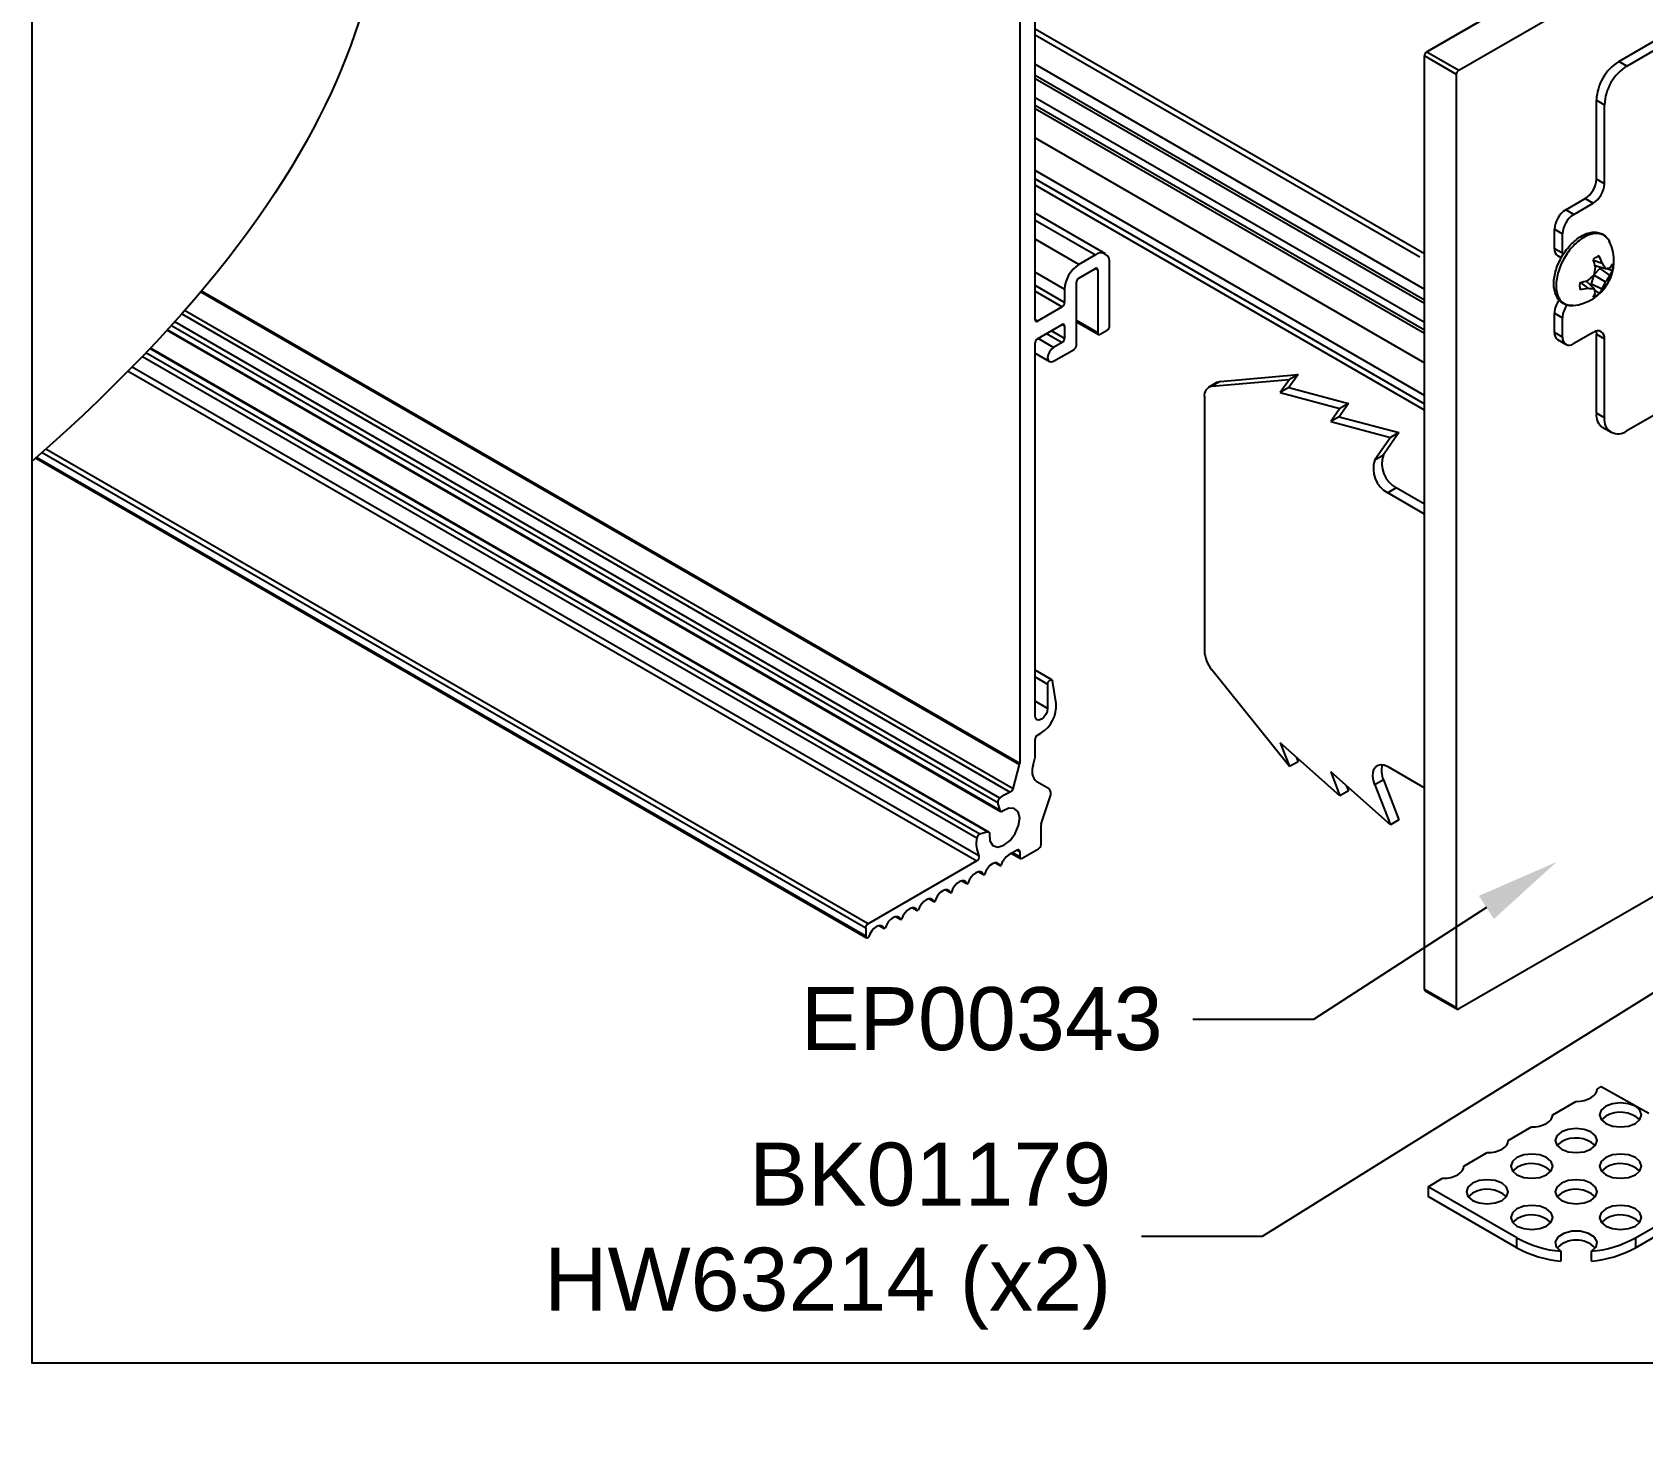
# Model space of a CAD drawing. Extents: x 0 to 7.59, y -7.34 to 0.
# Drawn here: x 0 to 4.806, y -7.341 to -3.153 of the extents above; entities that cross this region are included whole.
import ezdxf
from ezdxf import colors
from ezdxf.entities.mleader import LeaderData, LeaderLine
from ezdxf.math import Vec2, Vec3

# ---------------------------------------------------------------- set-up
doc = ezdxf.new("R2010")
doc.units = 0
doc.header["$LTSCALE"] = 0.5
doc.header["$MEASUREMENT"] = 0
for name, color, linetype in [('Brackets', 181, 'CONTINUOUS'), ('Dimension', 10, 'CONTINUOUS'), ('End Cap', 92, 'CONTINUOUS'), ('FAB DWG', 221, 'CONTINUOUS'), ('Hardware', 242, 'CONTINUOUS'), ('Housing', 150, 'CONTINUOUS')]:
    doc.layers.add(name, color=color, linetype=linetype)
doc.layers.add('Text-Unprinted', color=131, linetype='CONTINUOUS', plot=False)
doc.styles.get("Standard").update_dxf_attribs({"font": 'arial.ttf'})

msp = doc.modelspace()

# ---------------------------------------------------------------- linework, layer by layer
at = {"layer": 'Brackets', "transparency": 16777216}
for p, q in [((4.7843, -6.7797), (7.3653, -5.2901)), ((4.7843, -6.7504), (6.2505, -5.9042)), ((4.5375, -6.3827), (4.6069, -6.3427)), ((4.6701, -6.3062), (4.6827, -6.2989)), ((4.6827, -6.2989), (4.8243, -6.3779)), ((4.6959, -6.3869), (4.683, -6.3978)), ((4.4049, -6.4593), (4.4743, -6.4192)), ((4.5634, -6.4634), (4.5504, -6.4743)), ((4.2723, -6.5358), (4.3418, -6.4957)), ((4.1656, -6.5974), (4.2092, -6.5722)), ((4.4308, -6.5399), (4.4179, -6.5508)), ((4.6959, -6.5399), (4.683, -6.5508)), ((4.4308, -6.7504), (4.1656, -6.5974)), ((4.1656, -6.5974), (4.1656, -6.6267)), ((4.4308, -6.7797), (4.1656, -6.6267)), ((4.2982, -6.6165), (4.2853, -6.6273)), ((4.5634, -6.6165), (4.5504, -6.6273)), ((4.4308, -6.693), (4.4179, -6.7038)), ((4.6959, -6.693), (4.683, -6.7038)), ((4.4308, -6.7797), (4.4308, -6.7504)), ((4.7843, -6.7504), (4.7843, -6.7797)), ((4.5617, -6.7902), (4.5617, -6.8195)), ((4.6534, -6.8195), (4.6534, -6.7902))]:
    msp.add_line(p, q, dxfattribs=at)
at = {"layer": 'Brackets', "transparency": 16777216, "flags": 128}
for points in [[(4.6069, -6.3427), (4.6193, -6.342), (4.6312, -6.34), (4.6421, -6.3366), (4.6518, -6.3321), (4.6596, -6.3265), (4.6654, -6.3202), (4.6689, -6.3134), (4.6701, -6.3062)], [(4.4743, -6.4192), (4.4867, -6.4185), (4.4986, -6.4165), (4.5096, -6.4131), (4.5192, -6.4086), (4.527, -6.4031), (4.5328, -6.3967), (4.5364, -6.3899), (4.5375, -6.3827)], [(4.6959, -6.3576), (4.6824, -6.3693), (4.6776, -6.3831), (4.6824, -6.3969), (4.6959, -6.4086), (4.7162, -6.4164), (4.7401, -6.4192), (4.7641, -6.4164), (4.7843, -6.4086), (4.7979, -6.3969), (4.8026, -6.3831), (4.7979, -6.3693), (4.7843, -6.3576), (4.7641, -6.3498), (4.7401, -6.347), (4.7162, -6.3498), (4.6959, -6.3576)], [(4.5634, -6.4341), (4.5498, -6.4458), (4.5451, -6.4596), (4.5498, -6.4734), (4.5634, -6.4851), (4.5836, -6.4929), (4.6076, -6.4957), (4.6315, -6.4929), (4.6518, -6.4851), (4.6653, -6.4734), (4.6701, -6.4596), (4.6653, -6.4458), (4.6518, -6.4341), (4.6315, -6.4263), (4.6076, -6.4235), (4.5836, -6.4263), (4.5634, -6.4341)], [(4.3418, -6.4957), (4.3541, -6.495), (4.366, -6.493), (4.377, -6.4897), (4.3866, -6.4851), (4.3944, -6.4796), (4.4003, -6.4733), (4.4038, -6.4664), (4.4049, -6.4593)], [(4.2092, -6.5722), (4.2215, -6.5716), (4.2334, -6.5695), (4.2444, -6.5662), (4.254, -6.5616), (4.2619, -6.5561), (4.2677, -6.5498), (4.2712, -6.5429), (4.2723, -6.5358)], [(4.4308, -6.5106), (4.4172, -6.5223), (4.4125, -6.5361), (4.4172, -6.5499), (4.4308, -6.5616), (4.4511, -6.5695), (4.475, -6.5722), (4.4989, -6.5695), (4.5192, -6.5616), (4.5327, -6.5499), (4.5375, -6.5361), (4.5327, -6.5223), (4.5192, -6.5106), (4.4989, -6.5028), (4.475, -6.5001), (4.4511, -6.5028), (4.4308, -6.5106)], [(4.6959, -6.5106), (4.6824, -6.5223), (4.6776, -6.5361), (4.6824, -6.5499), (4.6959, -6.5616), (4.7162, -6.5695), (4.7401, -6.5722), (4.7641, -6.5695), (4.7843, -6.5616), (4.7979, -6.5499), (4.8026, -6.5361), (4.7979, -6.5223), (4.7843, -6.5106), (4.7641, -6.5028), (4.7401, -6.5001), (4.7162, -6.5028), (4.6959, -6.5106)], [(4.2982, -6.5872), (4.2846, -6.5989), (4.2799, -6.6127), (4.2846, -6.6265), (4.2982, -6.6382), (4.3185, -6.646), (4.3424, -6.6487), (4.3663, -6.646), (4.3866, -6.6382), (4.4001, -6.6265), (4.4049, -6.6127), (4.4001, -6.5989), (4.3866, -6.5872), (4.3663, -6.5793), (4.3424, -6.5766), (4.3185, -6.5793), (4.2982, -6.5872)], [(4.5634, -6.5872), (4.5498, -6.5989), (4.5451, -6.6127), (4.5498, -6.6265), (4.5634, -6.6382), (4.5836, -6.646), (4.6076, -6.6487), (4.6315, -6.646), (4.6518, -6.6382), (4.6653, -6.6265), (4.6701, -6.6127), (4.6653, -6.5989), (4.6518, -6.5872), (4.6315, -6.5793), (4.6076, -6.5766), (4.5836, -6.5793), (4.5634, -6.5872)], [(4.4308, -6.6637), (4.4172, -6.6754), (4.4125, -6.6892), (4.4172, -6.703), (4.4308, -6.7147), (4.4511, -6.7225), (4.475, -6.7252), (4.4989, -6.7225), (4.5192, -6.7147), (4.5327, -6.703), (4.5375, -6.6892), (4.5327, -6.6754), (4.5192, -6.6637), (4.4989, -6.6559), (4.475, -6.6531), (4.4511, -6.6559), (4.4308, -6.6637)], [(4.6959, -6.6637), (4.6824, -6.6754), (4.6776, -6.6892), (4.6824, -6.703), (4.6959, -6.7147), (4.7162, -6.7225), (4.7401, -6.7252), (4.7641, -6.7225), (4.7843, -6.7147), (4.7979, -6.703), (4.8026, -6.6892), (4.7979, -6.6754), (4.7843, -6.6637), (4.7641, -6.6559), (4.7401, -6.6531), (4.7162, -6.6559), (4.6959, -6.6637)], [(4.6534, -6.7902), (4.6668, -6.7772), (4.6698, -6.7622), (4.6619, -6.7479), (4.6445, -6.7366), (4.6206, -6.7304), (4.5945, -6.7304), (4.5706, -6.7366), (4.5532, -6.7479), (4.5453, -6.7622), (4.5483, -6.7772), (4.5617, -6.7902)]]:
    msp.add_lwpolyline(points, dxfattribs=at)
at = {"layer": 'Brackets', "transparency": 16777216}
for centre, radius, start, end in [((4.7391, -6.4624), 0.087, 48.0382, 119.7374), ((4.6065, -6.539), 0.087, 48.0382, 119.7374), ((4.4739, -6.6155), 0.087, 48.0382, 119.7374), ((4.7391, -6.6155), 0.087, 48.0382, 119.7374), ((4.3413, -6.692), 0.087, 48.0382, 119.7374), ((4.6065, -6.692), 0.087, 48.0382, 119.7374), ((4.4739, -6.7685), 0.087, 48.0382, 119.7374), ((4.7391, -6.7685), 0.087, 48.0382, 119.7374), ((4.5922, -6.4546), 0.337, 241.3715, 264.7995), ((4.6076, -6.8371), 0.0805, 44.8289, 135.1711), ((4.6229, -6.4546), 0.337, 275.2005, 298.6285), ((4.5922, -6.4839), 0.337, 241.3715, 264.7995), ((4.6229, -6.4839), 0.337, 275.2005, 298.6285)]:
    msp.add_arc(centre, radius, start, end, dxfattribs=at)
at = {"layer": 'Dimension', "transparency": 16777216}
msp.add_open_spline([(1.9588, 0), (1.0103, -0.8014), (1.0552, -2.1288), (1.1245, -3.4454), (0, -4.4331)], degree=3, dxfattribs=at)
at = {"layer": 'End Cap', "transparency": 16777216}
msp.add_line((5.9863, -2.1587), (4.1619, -3.2116), dxfattribs=at)
at = {"layer": 'End Cap', "linetype": 'Continuous', "transparency": 16777216}
for p, q in [((4.1619, -3.2116), (5.9863, -2.1587)), ((4.257, -3.2665), (6.0814, -2.2136)), ((4.1619, -3.2116), (4.257, -3.2665)), ((4.25, -3.2788), (4.1549, -3.2239)), ((4.1549, -6.008), (4.1549, -3.2239)), ((4.25, -6.0629), (4.25, -3.2788)), ((5.0254, -5.6234), (4.257, -6.067)), ((4.1549, -6.008), (4.25, -6.0629)), ((4.1569, -6.0126), (4.252, -6.0674))]:
    msp.add_line(p, q, dxfattribs=at)
for centre, radius, start, end in [((4.1702, -3.2246), 0.0154, 122.6023, 177.3977), ((4.2653, -3.2795), 0.0154, 122.6023, 177.3977), ((4.1598, -6.0085), 0.00493, 173.7018, 234.9908), ((4.2543, -6.0636), 0.00437, 170.7797, 309.185)]:
    msp.add_arc(centre, radius, start, end, dxfattribs=at)
at = {"layer": 'Hardware', "linetype": 'Continuous', "lineweight": 25, "transparency": 16777216}
for p, q in [((4.7348, -3.2399), (5.5439, -2.7729)), ((4.7587, -3.2538), (5.5678, -2.7867)), ((4.7587, -3.2538), (4.7348, -3.2399)), ((4.6681, -3.3555), (4.692, -3.3693)), ((4.6681, -3.5915), (4.6681, -3.3555)), ((4.692, -3.6053), (4.692, -3.3693)), ((4.692, -3.6053), (4.6681, -3.5915)), ((4.5763, -3.683), (4.6347, -3.6493)), ((4.6347, -3.6493), (4.6587, -3.6631)), ((4.6003, -3.6968), (4.5763, -3.683)), ((4.6003, -3.6968), (4.6587, -3.6631)), ((4.5429, -3.7988), (4.5429, -3.7408)), ((4.5429, -3.7408), (4.5669, -3.7546)), ((4.5429, -3.7988), (4.5429, -3.7408)), ((4.5669, -3.8126), (4.5669, -3.7546)), ((4.5669, -3.8126), (4.5429, -3.7988)), ((4.5629, -3.8262), (4.5527, -3.8204)), ((4.6593, -3.833), (4.685, -3.8425)), ((4.6591, -3.8799), (4.652, -3.9038)), ((4.661, -3.8782), (4.6954, -3.898)), ((4.6787, -3.8575), (4.6616, -3.8756)), ((4.6636, -3.8487), (4.6954, -3.8583)), ((4.6836, -3.8547), (4.6787, -3.8575)), ((4.6787, -3.8575), (4.7078, -3.8789)), ((4.6992, -3.8576), (4.7161, -3.8638)), ((5.5681, -3.8749), (4.7587, -4.3422)), ((4.621, -3.8993), (4.6421, -3.9168)), ((4.6368, -3.8951), (4.661, -3.9178)), ((4.652, -3.9038), (4.652, -3.9094)), ((4.652, -3.9038), (4.685, -3.9183)), ((4.5983, -3.9682), (4.5984, -3.9682)), ((4.5429, -4.049), (4.5429, -3.991)), ((4.5429, -3.991), (4.5669, -4.0048)), ((4.5429, -4.049), (4.5429, -3.991)), ((4.5669, -4.0628), (4.5669, -4.0048)), ((4.5669, -4.0628), (4.5429, -4.049)), ((4.5767, -4.0844), (4.5527, -4.0706)), ((4.6587, -4.0484), (4.6003, -4.0821)), ((4.6681, -4.0538), (4.692, -4.0677)), ((4.6681, -4.2898), (4.6681, -4.0538)), ((4.692, -4.3036), (4.692, -4.0677)), ((4.692, -4.3036), (4.6681, -4.2898)), ((4.7116, -4.3468), (4.6876, -4.333))]:
    msp.add_line(p, q, dxfattribs=at)
at = {"layer": 'Hardware', "linetype": 'Continuous', "transparency": 16777216}
for p, q in [((3.5456, -4.1947), (3.7776, -4.1739)), ((3.7776, -4.1739), (3.7501, -4.2131)), ((3.7776, -4.1739), (3.7523, -4.1886)), ((3.5365, -4.1975), (3.5111, -4.2122)), ((3.5202, -4.2094), (3.7523, -4.1886)), ((3.5456, -4.1947), (3.5202, -4.2094)), ((3.7523, -4.1886), (3.7247, -4.2278)), ((3.7501, -4.2131), (3.7247, -4.2278)), ((3.7247, -4.2278), (3.9028, -4.2755)), ((3.7501, -4.2131), (3.9282, -4.2608)), ((3.4981, -4.2408), (3.4981, -4.9985)), ((3.9028, -4.2755), (3.8753, -4.3147)), ((3.9282, -4.2608), (3.9007, -4.3)), ((3.9282, -4.2608), (3.9028, -4.2755)), ((3.9007, -4.3), (3.8753, -4.3147)), ((3.8753, -4.3147), (4.0534, -4.3624)), ((3.9007, -4.3), (4.0788, -4.3477)), ((4.0534, -4.3624), (4.007, -4.4284)), ((4.0788, -4.3477), (4.0324, -4.4138)), ((4.0788, -4.3477), (4.0534, -4.3624)), ((4.007, -4.4284), (4.0324, -4.4138)), ((4.0706, -4.5124), (4.0452, -4.5271)), ((4.1549, -4.5611), (4.0706, -4.5124)), ((4.1549, -4.5904), (4.0452, -4.5271)), ((3.7523, -5.3441), (3.5202, -5.0555)), ((3.9028, -5.431), (3.7247, -5.2731)), ((3.7247, -5.2731), (3.7523, -5.3441)), ((3.7776, -5.3294), (3.7523, -5.3441)), ((3.7721, -5.3151), (3.7776, -5.3294)), ((4.0534, -5.5179), (3.8753, -5.36)), ((3.8753, -5.36), (3.9028, -5.431)), ((4.0452, -5.3437), (4.1549, -5.407)), ((3.9282, -5.4164), (3.9028, -5.431)), ((3.9226, -5.402), (3.9282, -5.4164)), ((4.0324, -5.3836), (4.007, -5.3982)), ((4.007, -5.3982), (4.0534, -5.5179)), ((4.0324, -5.3836), (4.0788, -5.5033)), ((4.0788, -5.5033), (4.0534, -5.5179))]:
    msp.add_line(p, q, dxfattribs=at)
at = {"layer": 'Hardware', "linetype": 'Continuous', "lineweight": 25, "transparency": 16777216, "flags": 128}
for points in [[(4.5985, -3.9682), (4.5984, -3.9682), (4.5944, -3.9684), (4.5905, -3.9683), (4.5866, -3.968), (4.5829, -3.9674), (4.5793, -3.9666), (4.5758, -3.9654), (4.5724, -3.9641), (4.5692, -3.9625), (4.5662, -3.9606), (4.5632, -3.9585), (4.5605, -3.9562), (4.5579, -3.9537), (4.5554, -3.9509), (4.5532, -3.948), (4.5511, -3.9448), (4.5492, -3.9414), (4.5475, -3.9378), (4.5459, -3.934), (4.5446, -3.9301), (4.5435, -3.9259), (4.5425, -3.9216), (4.5418, -3.9172), (4.5413, -3.9126), (4.541, -3.9078), (4.5409, -3.903), (4.5411, -3.8981), (4.5414, -3.8931), (4.542, -3.888), (4.5427, -3.8829), (4.5436, -3.8777), (4.5448, -3.8724), (4.5461, -3.8672), (4.5477, -3.8619), (4.5494, -3.8566), (4.5513, -3.8513), (4.5533, -3.8461), (4.5556, -3.8409), (4.558, -3.8357), (4.5605, -3.8306), (4.5632, -3.8255), (4.5661, -3.8205), (4.5691, -3.8156), (4.5722, -3.8108), (4.5755, -3.8062), (4.5789, -3.8016), (4.5824, -3.7972), (4.586, -3.7929), (4.5897, -3.7887), (4.5935, -3.7847), (4.5973, -3.7809), (4.6013, -3.7773), (4.6053, -3.7739), (4.6094, -3.7706), (4.6135, -3.7676), (4.6177, -3.7647), (4.6219, -3.7621), (4.6261, -3.7597), (4.6304, -3.7576), (4.6346, -3.7557), (4.6389, -3.754), (4.6431, -3.7526), (4.6473, -3.7515), (4.6515, -3.7506), (4.6556, -3.75), (4.6597, -3.7497), (4.6636, -3.7496), (4.6675, -3.7499), (4.6713, -3.7504), (4.675, -3.7511), (4.6785, -3.7521), (4.6819, -3.7534), (4.6852, -3.7549), (4.6883, -3.7567), (4.6913, -3.7586), (4.6941, -3.7609), (4.6968, -3.7633), (4.6993, -3.766), (4.7016, -3.7688), (4.7038, -3.7719), (4.7058, -3.7752), (4.7076, -3.7787), (4.7076, -3.7788)], [(4.7076, -3.7788), (4.7074, -3.7783), (4.7056, -3.7749), (4.7036, -3.7717), (4.7013, -3.7687), (4.6989, -3.766), (4.6964, -3.7635), (4.6936, -3.7613), (4.6907, -3.7593), (4.6876, -3.7576), (4.6844, -3.7562), (4.6811, -3.7551), (4.6776, -3.7542), (4.6739, -3.7537), (4.6702, -3.7534), (4.6664, -3.7534), (4.6624, -3.7537), (4.6584, -3.7542), (4.6543, -3.7551), (4.6502, -3.7562), (4.646, -3.7576), (4.6418, -3.7593), (4.6375, -3.7613), (4.6332, -3.7635), (4.6289, -3.766), (4.6246, -3.7687), (4.6204, -3.7717), (4.6161, -3.7749), (4.6119, -3.7783), (4.6078, -3.782), (4.6037, -3.7858), (4.5997, -3.7899), (4.5958, -3.7941), (4.5919, -3.7986), (4.5882, -3.8032), (4.5846, -3.8079), (4.5811, -3.8128), (4.5777, -3.8178), (4.5745, -3.8229), (4.5714, -3.8282), (4.5685, -3.8335), (4.5658, -3.8389), (4.5632, -3.8443), (4.5608, -3.8498), (4.5586, -3.8553), (4.5566, -3.8609), (4.5547, -3.8664), (4.5531, -3.8719), (4.5517, -3.8774), (4.5505, -3.8829), (4.5495, -3.8883), (4.5488, -3.8936), (4.5482, -3.8988), (4.5479, -3.9039), (4.5478, -3.909), (4.5479, -3.9138), (4.5482, -3.9186), (4.5488, -3.9232), (4.5495, -3.9276), (4.5505, -3.9319), (4.5517, -3.9359), (4.5531, -3.9398), (4.5547, -3.9434), (4.5566, -3.9469), (4.5586, -3.9501), (4.5608, -3.9531), (4.5632, -3.9558), (4.5658, -3.9583), (4.5685, -3.9605), (4.5714, -3.9624), (4.5745, -3.9641), (4.5777, -3.9655), (4.5811, -3.9667), (4.5846, -3.9675), (4.5882, -3.9681), (4.5919, -3.9684), (4.5958, -3.9684), (4.5983, -3.9682)], [(4.6623, -3.9215), (4.6644, -3.9232), (4.6761, -3.933)], [(4.667, -4.0448), (4.6674, -4.0467), (4.6681, -4.0538)]]:
    msp.add_lwpolyline(points, dxfattribs=at)
at = {"layer": 'Hardware', "linetype": 'Continuous', "transparency": 16777216, "flags": 128}
for points in [[(3.5365, -4.1975), (3.5408, -4.1956), (3.5456, -4.1947)], [(4.007, -5.3982), (4.0029, -5.385), (4.0011, -5.3723), (4.0017, -5.3608), (4.0047, -5.3511), (4.0098, -5.3438), (4.0168, -5.3393), (4.0254, -5.3377), (4.0351, -5.3392), (4.0452, -5.3437)]]:
    msp.add_lwpolyline(points, dxfattribs=at)
at = {"layer": 'Hardware', "linetype": 'Continuous', "lineweight": 25, "transparency": 16777216}
for centre, radius, start, end in [((4.8129, -3.3621), 0.145, 122.6055, 177.3945), ((4.8369, -3.3759), 0.145, 122.6055, 177.3945), ((4.5956, -3.5882), 0.0725, 302.6055, 357.3945), ((4.6196, -3.602), 0.0725, 302.6055, 357.3945), ((4.6154, -3.7441), 0.0725, 122.6055, 177.3945), ((4.6393, -3.7579), 0.0725, 122.6055, 177.3945), ((4.5873, -3.8356), 0.133, 274.7062, 25.2992), ((4.5654, -3.8016), 0.0226, 172.7442, 235.9436), ((4.5654, -3.8016), 0.0226, 172.7442, 235.9436), ((4.5872, -3.8159), 0.0206, 170.786, 189.2785), ((4.6998, -3.8818), 0.0657, 111.1752, 128.8194), ((4.4095, -3.9094), 0.2613, 12.22, 17.5496), ((4.5239, -3.8951), 0.1695, 18.1062, 26.1164), ((4.5681, -3.9305), 0.1464, 29.5479, 36.9876), ((4.6656, -3.8176), 0.0568, 317.937, 332.706), ((4.6511, -3.8537), 0.0657, 351.1794, 8.8206), ((4.5278, -3.7329), 0.1971, 305.4459, 312.5413), ((4.4686, -3.8354), 0.1971, 347.4581, 354.5537), ((4.6833, -3.7743), 0.0849, 278.1782, 286.7243), ((4.5988, -3.8222), 0.1228, 321.8614, 332.5121), ((4.6551, -3.8401), 0.0654, 323.6105, 338.7385), ((4.6836, -3.9099), 0.0657, 171.1794, 188.8206), ((4.5623, -3.6447), 0.2613, 282.4495, 287.7783), ((4.6071, -3.7509), 0.1695, 273.8819, 281.8915), ((4.6599, -3.7715), 0.1464, 263.0074, 270.4457), ((4.6108, -3.9124), 0.0568, 327.2944, 342.0608), ((4.6349, -3.8818), 0.0657, 291.1752, 308.8194), ((4.5822, -3.9494), 0.0849, 13.265, 21.8136), ((4.625, -3.8921), 0.0654, 321.2628, 336.3886), ((4.5814, -3.8523), 0.1228, 327.488, 338.1381), ((4.6154, -3.9943), 0.0725, 144.3697, 177.3945), ((4.6393, -4.0081), 0.0725, 145.1352, 177.3945), ((4.5654, -4.0519), 0.0226, 172.7442, 235.9436), ((4.5654, -4.0519), 0.0226, 172.7442, 235.9436), ((4.5872, -4.0661), 0.0206, 170.786, 309.2033), ((4.6717, -4.0644), 0.0206, 350.786, 129.2033), ((4.713, -4.2955), 0.0453, 172.7442, 235.9436), ((4.7327, -4.3102), 0.0412, 170.786, 309.2033)]:
    msp.add_arc(centre, radius, start, end, dxfattribs=at)
at = {"layer": 'Hardware', "linetype": 'Continuous', "transparency": 16777216}
for centre, radius, start, end in [((3.5253, -4.2364), 0.0275, 100.5633, 189.2501), ((4.1103, -4.4403), 0.0823, 161.2153, 241.1945), ((4.0836, -4.4555), 0.0813, 160.5978, 241.812), ((3.594, -4.9941), 0.0959, 182.6376, 219.7722), ((4.09, -5.3569), 0.0635, 162.6667, 204.7893)]:
    msp.add_arc(centre, radius, start, end, dxfattribs=at)
at = {"layer": 'Housing', "transparency": 16777216}
for p, q in [((2.9929, -4.0106), (2.9929, -2.8561)), ((2.9469, -2.8949), (2.9469, -5.3344)), ((4.1549, -3.8143), (2.9929, -3.1437)), ((4.141, -3.8245), (2.9929, -3.1618)), ((2.9929, -3.2487), (4.1549, -3.9193)), ((2.9929, -3.2807), (4.1549, -3.9514)), ((4.1549, -3.9622), (2.9929, -3.2916)), ((2.9929, -3.3476), (4.1549, -4.0182)), ((2.9929, -3.3705), (4.1549, -4.0411)), ((4.1549, -4.052), (2.9929, -3.3813)), ((2.9929, -3.4683), (4.1549, -4.1389)), ((4.1549, -4.2365), (2.9929, -3.5659)), ((2.9929, -3.5907), (4.1549, -4.2613)), ((4.1549, -4.2804), (2.9929, -3.6097)), ((3.2027, -3.8144), (2.9929, -3.6933)), ((2.9929, -3.7135), (3.1727, -3.8173)), ((3.1233, -3.8459), (2.9929, -3.7707)), ((3.1727, -3.8173), (3.1233, -3.8459)), ((3.2152, -4.0297), (3.2152, -3.8419)), ((2.9929, -3.8686), (3.0808, -3.9194)), ((3.1233, -3.8867), (3.1727, -3.8582)), ((3.1727, -3.8582), (3.1798, -3.8623)), ((3.1798, -3.8623), (3.1798, -4.0501)), ((0.5034, -3.9274), (2.9465, -5.3374)), ((2.9469, -5.3344), (0.5052, -3.9252)), ((3.0808, -3.9598), (2.9929, -3.9091)), ((2.9929, -3.9254), (3.0738, -3.9721)), ((3.0808, -3.9194), (3.0808, -3.9598)), ((3.1162, -4.0868), (3.1162, -3.899)), ((2.927, -5.4106), (0.4548, -3.9837)), ((3.0738, -3.9721), (3, -4.0147)), ((0.4154, -4.0279), (2.8818, -5.4514)), ((2.8874, -5.4379), (0.4253, -4.0169)), ((0.4463, -3.9934), (2.9189, -5.4204)), ((3, -4.0147), (2.9929, -4.0106)), ((3, -4.0677), (3.0738, -4.0252)), ((3.0738, -4.0252), (3.0808, -4.0292)), ((3.0808, -4.0292), (3.0808, -4.0664)), ((3.1798, -4.0501), (3.1162, -4.0134)), ((3.1162, -4.0167), (3.1819, -4.0547)), ((0.4023, -4.0422), (2.8901, -5.478)), ((2.8882, -5.4754), (0.4032, -4.0412)), ((2.9929, -5.1919), (2.9929, -4.08)), ((3.0481, -4.0934), (3.0018, -4.0667)), ((3.0274, -4.0519), (3.0738, -4.0786)), ((3.0808, -4.0664), (3.0416, -4.0437)), ((3.0738, -4.0786), (3.0481, -4.0934)), ((3.1869, -4.0542), (3.2081, -4.0419)), ((0.3292, -4.1201), (2.8187, -5.5569)), ((2.8275, -5.5453), (0.3395, -4.1094)), ((0.352, -4.0963), (2.8516, -5.5389)), ((2.8548, -5.5392), (0.3529, -4.0953)), ((2.9929, -4.1108), (3.0356, -4.1355)), ((3.0481, -4.1343), (3.1091, -4.0991)), ((0.2864, -4.164), (2.8188, -5.6256)), ((2.8252, -5.6103), (0.2983, -4.1519)), ((2.4873, -5.8499), (0.0129, -4.4218)), ((0.0298, -4.4068), (2.4873, -5.8251)), ((2.4944, -5.8128), (0.0409, -4.3968)), ((0.0106, -4.4238), (2.4894, -5.8544)), ((3.0425, -5.0853), (2.9929, -5.0566)), ((2.9929, -5.0764), (3.0304, -5.098)), ((3.0558, -5.1559), (3.0445, -5.0885)), ((3.0304, -5.098), (3.0304, -5.1703)), ((3.0304, -5.1703), (2.9929, -5.1486)), ((2.9929, -5.3172), (2.9929, -5.2626)), ((3, -5.2504), (3.0105, -5.2443)), ((2.9873, -5.3395), (2.9925, -5.3203)), ((2.927, -5.4106), (2.9465, -5.3374)), ((3.0333, -5.4094), (2.998, -5.389)), ((2.8882, -5.4754), (2.8818, -5.4514)), ((3.0112, -5.515), (3.0375, -5.4346)), ((3.0106, -5.5769), (3.0106, -5.5189)), ((2.8516, -5.5389), (2.8275, -5.5453)), ((2.9398, -5.5929), (2.9144, -5.6076)), ((2.9225, -5.6029), (2.949, -5.6182)), ((2.9469, -5.6136), (2.9254, -5.6012)), ((2.9398, -5.5929), (2.9469, -5.597)), ((2.9469, -5.597), (2.9469, -5.6136)), ((2.954, -5.6177), (3.0035, -5.5892)), ((2.8188, -5.6256), (2.4944, -5.8128)), ((2.839, -5.6672), (2.8233, -5.6581)), ((2.839, -5.6672), (2.842, -5.6656)), ((2.8884, -5.6404), (2.8727, -5.6313)), ((2.8884, -5.6404), (2.8914, -5.6388)), ((2.7401, -5.7208), (2.7244, -5.7117)), ((2.7401, -5.7208), (2.7431, -5.7192)), ((2.7896, -5.694), (2.7738, -5.6849)), ((2.7896, -5.694), (2.7925, -5.6924)), ((2.6412, -5.7744), (2.6255, -5.7653)), ((2.6907, -5.7476), (2.6749, -5.7385)), ((2.6907, -5.7476), (2.6936, -5.746)), ((2.5918, -5.8012), (2.576, -5.7921)), ((2.5918, -5.8012), (2.5947, -5.7996)), ((2.6412, -5.7744), (2.6442, -5.7728)), ((2.4873, -5.8251), (2.4873, -5.8499)), ((2.4942, -5.8541), (2.4959, -5.8531)), ((2.5423, -5.828), (2.5266, -5.8189)), ((2.5423, -5.828), (2.5453, -5.8264))]:
    msp.add_line(p, q, dxfattribs=at)
at = {"layer": 'Housing', "transparency": 16777216, "flags": 128}
for points in [[(3.0481, -4.0934), (3.0414, -4.0989), (3.0356, -4.1066), (3.0318, -4.1155), (3.0304, -4.1241), (3.0318, -4.1311), (3.0356, -4.1355), (3.0414, -4.1366), (3.0481, -4.1343)], [(3.0304, -5.098), (3.0309, -5.0948), (3.0323, -5.0914), (3.0344, -5.0884), (3.0369, -5.0862), (3.0395, -5.085), (3.0418, -5.085), (3.0436, -5.0862), (3.0445, -5.0885)], [(3.0304, -5.1703), (3.029, -5.1794), (3.0249, -5.1888), (3.0188, -5.197), (3.0117, -5.2028), (3.0045, -5.2053), (2.9984, -5.2041), (2.9943, -5.1994), (2.9929, -5.1919)], [(2.8568, -5.5448), (2.8583, -5.5654), (2.8671, -5.5792), (2.8817, -5.5839), (2.8998, -5.5788), (2.9181, -5.5647), (2.9337, -5.544), (2.9438, -5.5201), (2.9469, -5.4972), (2.9423, -5.479), (2.9309, -5.4687), (2.9145, -5.468), (2.896, -5.4769)], [(2.896, -5.4769), (2.8947, -5.4777), (2.8934, -5.4782), (2.8922, -5.4785), (2.8911, -5.4784), (2.8901, -5.4781), (2.8893, -5.4774), (2.8887, -5.4765), (2.8882, -5.4754)], [(2.8516, -5.5389), (2.8528, -5.5387), (2.8539, -5.5388), (2.8548, -5.5392), (2.8556, -5.5399), (2.8562, -5.5408), (2.8566, -5.542), (2.8568, -5.5433), (2.8568, -5.5448)], [(2.839, -5.6672), (2.8356, -5.6614), (2.8303, -5.6583), (2.8237, -5.6581), (2.8163, -5.6607), (2.8088, -5.6661), (2.8019, -5.6737), (2.7963, -5.6827), (2.7925, -5.6924)], [(2.8884, -5.6404), (2.885, -5.6347), (2.8797, -5.6315), (2.8731, -5.6313), (2.8657, -5.634), (2.8582, -5.6393), (2.8514, -5.6469), (2.8458, -5.6559), (2.842, -5.6656)], [(2.7401, -5.7208), (2.7367, -5.715), (2.7314, -5.7119), (2.7248, -5.7116), (2.7174, -5.7143), (2.7099, -5.7197), (2.703, -5.7272), (2.6975, -5.7363), (2.6936, -5.746)], [(2.7896, -5.694), (2.7861, -5.6882), (2.7809, -5.6851), (2.7742, -5.6848), (2.7668, -5.6875), (2.7593, -5.6929), (2.7525, -5.7005), (2.7469, -5.7095), (2.7431, -5.7192)], [(2.6412, -5.7744), (2.6378, -5.7686), (2.6325, -5.7655), (2.6259, -5.7652), (2.6185, -5.7679), (2.611, -5.7733), (2.6042, -5.7808), (2.5986, -5.7899), (2.5947, -5.7996)], [(2.6907, -5.7476), (2.6872, -5.7418), (2.682, -5.7387), (2.6753, -5.7384), (2.6679, -5.7411), (2.6605, -5.7465), (2.6536, -5.754), (2.648, -5.7631), (2.6442, -5.7728)], [(2.5918, -5.8012), (2.5884, -5.7954), (2.5831, -5.7923), (2.5764, -5.792), (2.569, -5.7947), (2.5616, -5.8001), (2.5547, -5.8076), (2.5491, -5.8167), (2.5453, -5.8264)], [(2.5423, -5.828), (2.5389, -5.8222), (2.5336, -5.819), (2.527, -5.8188), (2.5196, -5.8215), (2.5121, -5.8269), (2.5053, -5.8344), (2.4997, -5.8435), (2.4959, -5.8531)]]:
    msp.add_lwpolyline(points, dxfattribs=at)
at = {"layer": 'Housing', "transparency": 16777216}
for centre, radius, start, end in [((3.1893, -3.8377), 0.0262, 350.7797, 129.185), ((3.1729, -3.9236), 0.0922, 122.6023, 177.3977), ((3.1315, -3.8997), 0.0154, 122.6023, 177.3977), ((3.1755, -3.8616), 0.00437, 350.7797, 129.185), ((3.0655, -3.9591), 0.0154, 302.6023, 357.3977), ((2.9972, -4.0113), 0.00437, 170.7797, 309.185), ((3.0765, -4.0285), 0.00437, 350.7797, 129.185), ((3.1998, -4.029), 0.0154, 302.6023, 357.3977), ((3.0082, -4.0807), 0.0154, 122.6023, 177.3977), ((3.0655, -4.0657), 0.0154, 302.6023, 357.3977), ((3.1841, -4.0508), 0.00437, 170.7797, 309.185), ((3.1008, -4.0861), 0.0154, 302.6023, 357.3977), ((2.9595, -5.1624), 0.0964, 301.8956, 3.8886), ((3.0082, -5.2633), 0.0154, 122.6023, 177.3977), ((2.935, -5.3343), 0.0119, 344.5976, 359.4281), ((2.981, -5.3171), 0.0119, 344.5976, 359.4281), ((3.0266, -5.3569), 0.043, 156.0749, 228.2888), ((2.9552, -5.5228), 0.1086, 109.5411, 128.618), ((2.9128, -5.4072), 0.0146, 294.6433, 346.6606), ((3.0188, -5.4248), 0.0211, 332.2723, 46.7375), ((2.8962, -5.4495), 0.0145, 127.0787, 187.3539), ((3.023, -5.519), 0.0125, 161.2206, 179.1701), ((2.9079, -5.5731), 0.0906, 169.7139, 204.2104), ((2.8331, -5.5587), 0.0145, 112.6408, 172.9255), ((2.812, -5.6137), 0.0137, 299.878, 14.5608), ((2.944, -5.6534), 0.0546, 122.8577, 164.4508), ((2.9426, -5.5963), 0.00437, 350.7797, 129.185), ((2.9512, -5.6143), 0.00437, 170.7797, 309.185), ((2.9952, -5.5762), 0.0154, 302.6023, 357.3977), ((2.5026, -5.8258), 0.0154, 122.6023, 177.3977), ((2.4916, -5.8506), 0.00433, 170.3822, 306.5525)]:
    msp.add_arc(centre, radius, start, end, dxfattribs=at)
at = {"layer": 'Text-Unprinted', "ltscale": 0.5, "transparency": 16777216}
msp.add_lwpolyline([(0, 0), (7.592, 0), (7.592, -7.1239), (0, -7.1239)], close=True, dxfattribs=at)

# ---------------------------------------------------------------- leaders
at = {"layer": 'FAB DWG', "transparency": 16777216}
ml = msp.add_multileader_mtext('Standard', dxfattribs=at)
ml.set_content('EP00343', color=256)
ml.set_leader_properties()
ml.build(insert=Vec2(0, 0))
ml.multileader.update_dxf_attribs({"text_right_attachment_type": 2, "dogleg_length": 0.36, "arrow_head_size": 0.25})
ctx = ml.context
ctx.base_point, ctx.char_height, ctx.arrow_head_size, ctx.landing_gap_size, ctx.plane_origin = Vec3(2.2357, -6.0977), 0.188, 0.25, 0.09, Vec3(8.2802, -1.2777)
ctx.right_attachment, ctx.text_align_type = 2, 2
notes = []
notes.append((ctx, [(0, (1, 1, 0), (3.8237, -6.0981), (-1, 0), 0.36, [(0, [(4.5496, -5.6283)], 0, [])])]))
ctx.mtext.insert, ctx.mtext.alignment, ctx.mtext.flow_direction = Vec3(3.3737, -6.002), 3, 5
ml = msp.add_multileader_mtext('Standard', dxfattribs=at)
ml.set_content('BK01179\\PHW63214 (x2)', color=256)
ml.set_leader_properties()
ml.build(insert=Vec2(0, 0))
ml.multileader.update_dxf_attribs({"text_right_attachment_type": 2, "dogleg_length": 0.36, "arrow_head_size": 0.25})
ctx = ml.context
ctx.base_point, ctx.char_height, ctx.arrow_head_size, ctx.landing_gap_size, ctx.plane_origin = Vec3(1.4676, -6.5875), 0.188, 0.25, 0.09, Vec3(3.6416, -6.6421)
ctx.right_attachment, ctx.text_align_type = 2, 2
notes.append((ctx, [(0, (1, 1, 0), (3.6703, -6.7462), (-1, 0), 0.36, [(0, [(5.1861, -5.8021)], 0, [])])]))
ctx.mtext.insert, ctx.mtext.alignment, ctx.mtext.flow_direction = Vec3(3.2203, -6.4659), 3, 5
for ctx, leaders in notes:
    for number, flags, end, landing, length, lines in leaders:
        leader = LeaderData()
        leader.index, (leader.has_last_leader_line, leader.has_dogleg_vector, leader.attachment_direction) = number, flags
        leader.last_leader_point, leader.dogleg_vector, leader.dogleg_length = Vec3(end), Vec3(landing), length
        for number, points, colour, breaks in lines:
            line = LeaderLine()
            line.index, line.vertices, line.color, line.breaks = number, Vec3.list(points), colors.encode_raw_color(colour), breaks
            leader.lines.append(line)
        ctx.leaders.append(leader)

doc.saveas('drawing.dxf')
